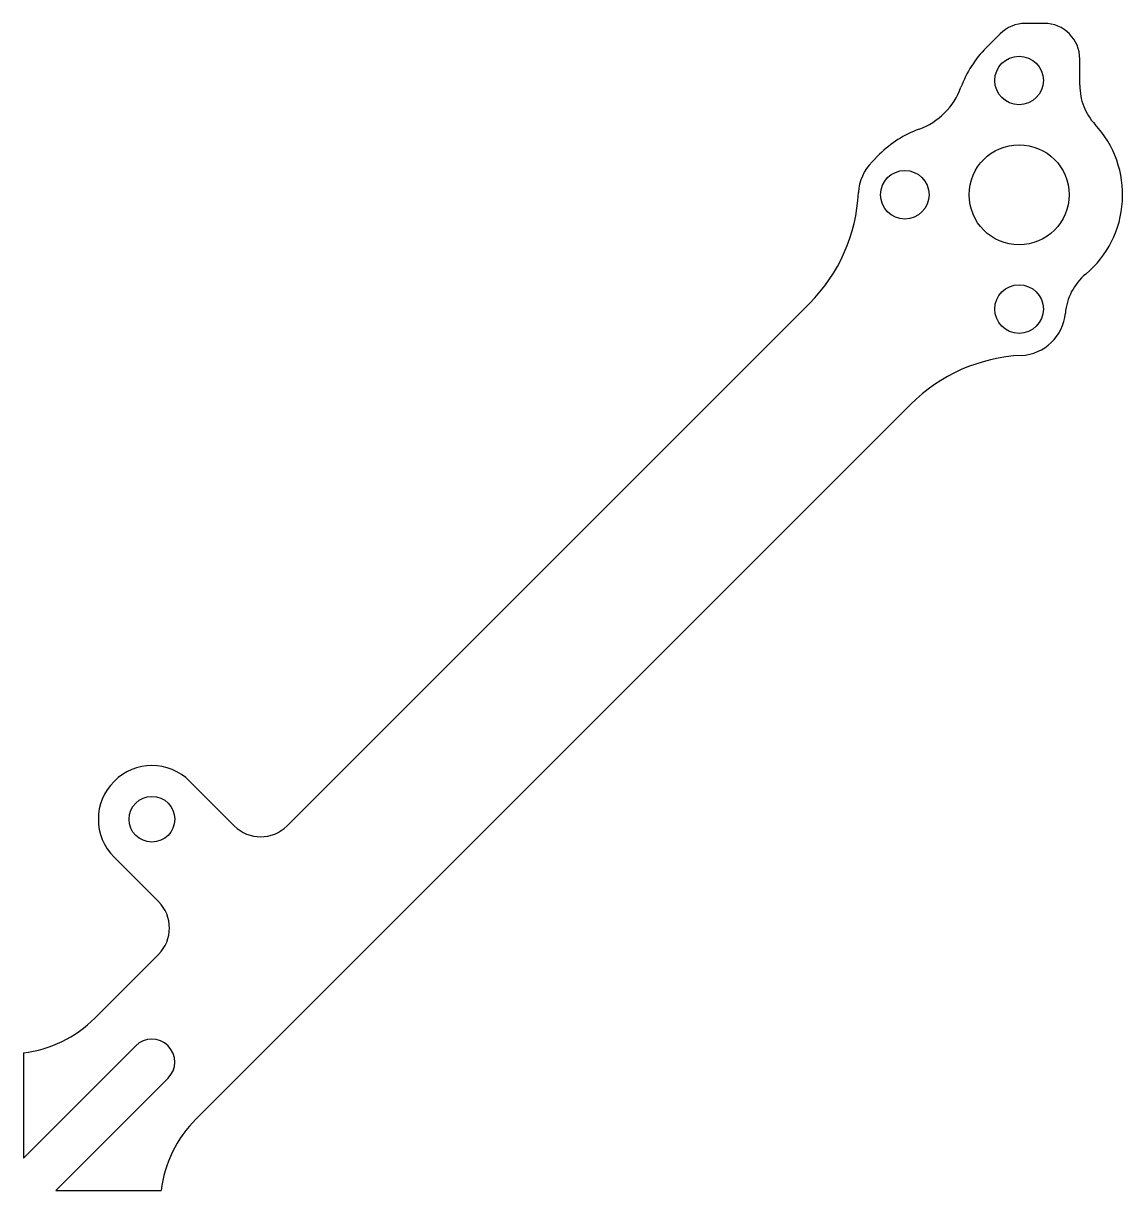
# Model space of a CAD drawing. Header units: millimetres. Extents: x 1 to 78, y 1 to 82.7.
import ezdxf

# ---------------------------------------------------------------- set-up
doc = ezdxf.new("R2010")
doc.units = ezdxf.units.MM
doc.layers.get('0').update_dxf_attribs({"linetype": 'CONTINUOUS'})

msp = doc.modelspace()

# ---------------------------------------------------------------- linework, layer by layer
for p, q in [((72.461, 82.711), (71.15, 82.711)), ((69.382, 81.978), (68.402, 80.998)), ((74.961, 78.375), (74.961, 80.211)), ((60.947, 73.543), (60.413, 73.009)), ((56.037, 63.108), (19.464, 26.536)), ((13.081, 6.01), (63.108, 56.037)), ((15.768, 26.536), (12.652, 29.652)), ((7.348, 24.348), (10.464, 21.232)), ((10.464, 17.536), (6.01, 13.081)), ((1, 3.263), (8.869, 11.131)), ((1, 10.651), (1, 3.263)), ((11.131, 8.869), (3.263, 1)), ((3.263, 1), (10.651, 1))]:
    msp.add_line(p, q)
for centre, radius in [((70.711, 78.711), 1.7), ((70.711, 70.711), 3.5), ((62.711, 70.711), 1.7), ((70.711, 62.711), 1.7), ((10, 27), 1.6)]:
    msp.add_circle(centre, radius)
for centre, radius, start, end in [((71.15, 80.211), 2.5, 90, 135), ((72.461, 80.211), 2.5, 0, 90), ((73.754, 75.645), 7.57, 135, 159.96136), ((62.019, 79.925), 4.922, 290.03864, 339.96136), ((66.299, 68.19), 7.57, 110.03864, 135), ((70.711, 70.711), 7.25, -49.96916, 42.75176), ((62.711, 70.711), 3.25, 135, 177.3136), ((47.731, 71.414), 11.746, 315, 357.3136), ((77.973, 62.065), 4.041, 130.03084, 174.92074), ((70.711, 62.711), 3.25, 272.68642, 354.92074), ((71.414, 47.731), 11.746, 92.68642, 135), ((10, 27), 3.75, 45, 225), ((17.616, 28.384), 2.614, 225, 315), ((8.616, 19.384), 2.614, -45, 45), ((0, 19.092), 8.5, 276.75633, 315), ((10, 10), 1.6, -45, 135), ((19.092, 0), 8.5, 135, 173.24367)]:
    msp.add_arc(centre, radius, start, end)
msp.add_open_spline([(74.961, 78.375), (74.961, 77.868), (75.047, 77.372), (75.417, 76.428), (75.69, 76.005), (76.034, 75.632)], degree=3, knots=[0, 0, 0, 0, 0.1521792, 0.1521792, 0.3043584, 0.3043584, 0.3043584, 0.3043584])

doc.saveas('drawing.dxf')
